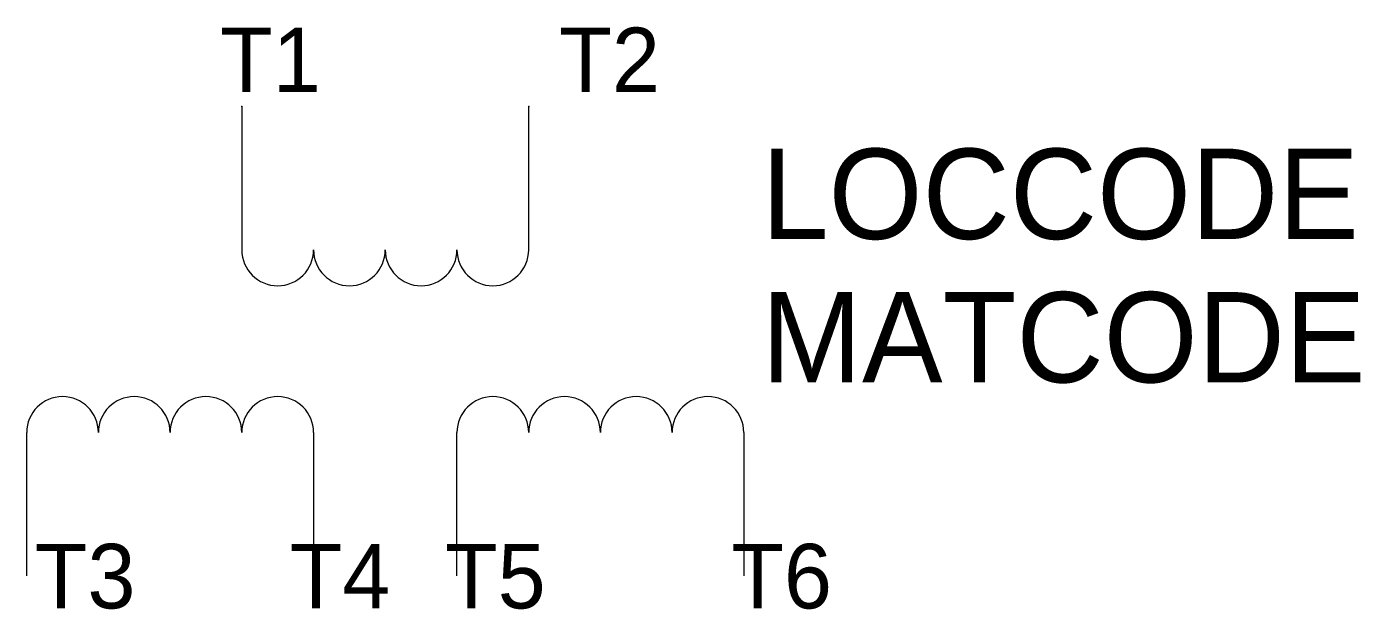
# Model space of a CAD drawing. Extents: x -7.5 to 39, y -17.5 to 2.8.
import ezdxf
from ezdxf.enums import TextEntityAlignment as Align

# ---------------------------------------------------------------- set-up
doc = ezdxf.new("R2010")
doc.units = 0
doc.layers.get('0').update_dxf_attribs({"linetype": 'CONTINUOUS'})
doc.layers.add('C', color=6, linetype='CONTINUOUS')
doc.layers.add('T2', color=1, linetype='CONTINUOUS')

msp = doc.modelspace()

# ---------------------------------------------------------------- linework, layer by layer
at = {"color": 0}
for points in [[(0, 0), (0, -5, 1)], [(-7.5, -16.365), (-7.5, -11.365, -1)], [(7.5, -16.365), (7.5, -11.365, -1)]]:
    msp.add_lwpolyline(points, format="xyb", dxfattribs=at)
for points in [[(10, -5), (10, 0)], [(2.5, -11.365), (2.5, -16.365)], [(17.5, -11.365), (17.5, -16.365)]]:
    msp.add_lwpolyline(points, dxfattribs=at)
for centre, start, end in [((1.25, -5), 180, 0), ((3.75, -5), 180, 0), ((6.25, -5), 180, 0), ((8.75, -5), 180, 0), ((-6.25, -11.365), 0, 180), ((-3.75, -11.365), 0, 180), ((-1.25, -11.365), 0, 180), ((1.25, -11.365), 0, 180), ((8.75, -11.365), 0, 180), ((11.25, -11.365), 0, 180), ((13.75, -11.365), 0, 180), ((16.25, -11.365), 0, 180)]:
    msp.add_arc(centre, 1.25, start, end, dxfattribs=at)
at = {"layer": 'C', "color": 0}
for p in [(0, 0), (10, 0)]:
    msp.add_point(p, dxfattribs=at)

# ---------------------------------------------------------------- texts
at = {"color": 0, "linetype": 'CONTINUOUS'}
for tag, p in [('LOCCODE', (18.112, -4.62)), ('MATCODE', (18.112, -9.62))]:
    msp.add_attdef(tag, p, '', height=3.15, dxfattribs=at)
at = {"layer": 'T2', "color": 0, "linetype": 'CONTINUOUS'}
for tag, p in [('T1', (2.751, 0.5)), ('T2', (14.575, 0.5)), ('T3', (-3.707, -17.5)), ('T4', (5.178, -17.5)), ('T5', (10.593, -17.5)), ('T6', (20.574, -17.5))]:
    msp.add_attdef(tag, text='', height=2.25, dxfattribs=at).set_placement(p, align=Align.RIGHT)

doc.saveas('drawing.dxf')
